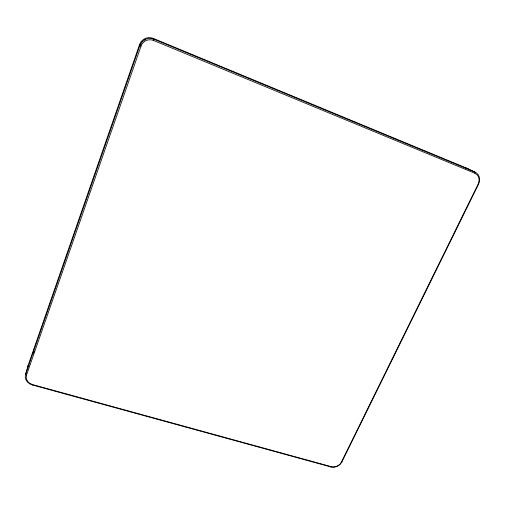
<?xml version="1.0" encoding="UTF-8"?>
<svg xmlns="http://www.w3.org/2000/svg" width="505" height="505" viewBox="0 0 505 505"><rect width="100%" height="100%" fill="white"/><g stroke="black" fill="none" stroke-linecap="round" stroke-linejoin="round"><path stroke-width="0.76" d="M32.383 384.987L32.579 384.576A8.913 7.733 3.2 0 1 26.613 374.862A1.111 0.511 15.5 0 1 25.679 374.066L28.122 365.424L139.538 44.617A11.217 10.662 65.9 0 1 153.343 38.418L466.702 168.14L474.839 172.016A9.999 8.673 -52 0 1 478.538 184.268L341.91 461.911A0.985 0.404 28.6 0 1 341.317 462.22A7.708 6.407 -24.4 0 1 331.406 466.683A0.985 0.41 -77.1 0 1 330.775 466.929L32.383 384.987A10.012 8.692 3.2 0 1 25.679 374.066L139.822 45.639L139.538 44.617L140.655 45.027M33.437 353.336L34.214 351.108M26.613 374.862L141.002 46.176A10.251 9.746 65.9 0 1 153.621 40.507C154.461 39.863 153.413 37.503 153.053 39.106M341.317 462.22L478.109 184.142A8.901 7.72 -51.9 0 0 474.814 173.234A1.111 0.511 -63.9 0 0 474.839 172.016L154 39.27A11.514 10.952 65.9 0 0 139.822 45.639M32.579 384.576L331.406 466.683M478.109 184.142L478.538 184.268M141.002 46.176L139.841 45.658M153.621 40.507L474.814 173.234M341.91 461.911A8.661 7.203 -24.4 0 1 330.775 466.929M27.743 368.606A9.772 8.522 3.5 0 1 28.122 365.424A1.086 0.486 15.7 0 1 29.006 365.184M469.322 169.964A9.759 8.503 -52.3 0 0 466.702 168.14A1.086 0.486 -64.1 0 0 465.881 168.727M140.92 44.352A9.955 9.462 65.9 0 1 141.236 43.695M142.454 41.915A9.955 9.462 65.9 0 1 142.94 41.397M144.632 40.091A9.955 9.462 65.9 0 1 145.251 39.75"/></g></svg>
